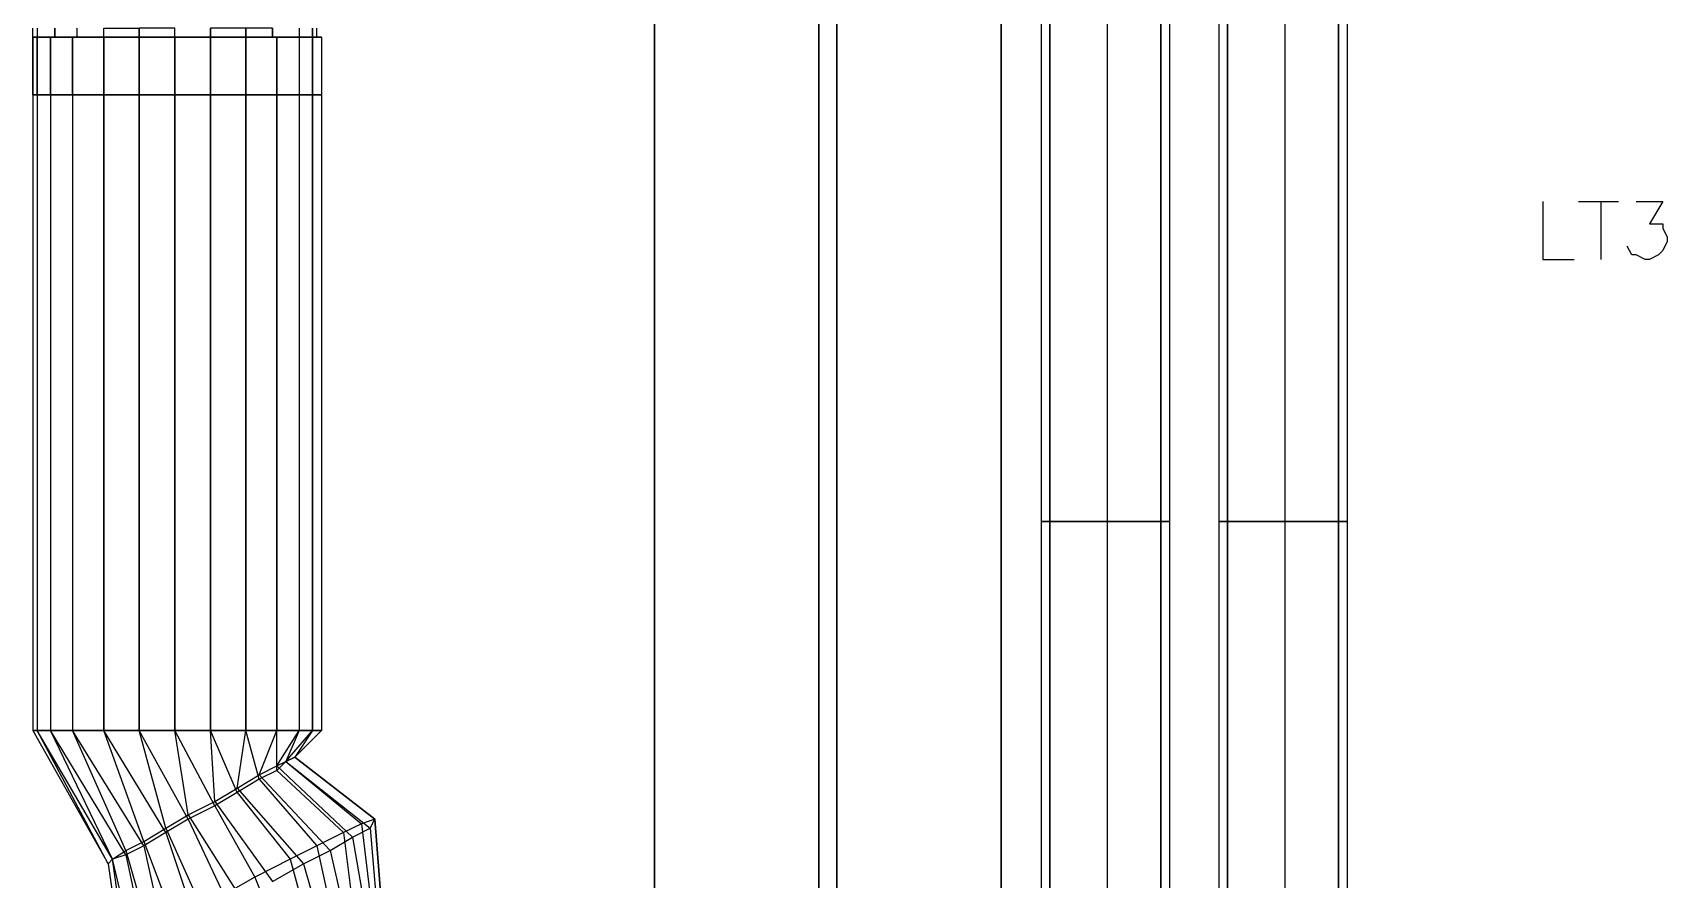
# Model space of a CAD drawing. Header units: metres. Extents: x 114 to 218, y 8 to 180.
# Drawn here: x 139.04 to 144.7, y 123.13 to 126.06 of the extents above; entities that cross this region are included whole.
import ezdxf

# ---------------------------------------------------------------- set-up
doc = ezdxf.new("R2010")
doc.units = ezdxf.units.M
doc.header["$MEASUREMENT"] = 0
for name, color, linetype in [('E-CNDT-PWR', 7, 'Continuous'), ('E-TFP-LIGHT', 7, 'Continuous'), ('M-SA2S-Conn', 7, 'Continuous'), ('M-SA2S-Flex', 7, 'Continuous'), ('M-SA2S-Round', 7, 'Continuous'), ('S-3D-BEAM', 7, 'Continuous')]:
    doc.layers.add(name, color=color, linetype=linetype)

msp = doc.modelspace()

# ---------------------------------------------------------------- linework, layer by layer
at = {"layer": 'E-CNDT-PWR', "color": 113, "true_color": 0x6edda5}
for points in [[(142.5322, 127.294), (142.5322, 106.8209)], [(142.9782, 106.8209), (142.9475, 106.8209), (142.8706, 106.8209), (142.7629, 106.8209), (142.6398, 106.8209), (142.5629, 106.8209), (142.5322, 106.8209), (142.5629, 106.8209), (142.6398, 106.8209), (142.7629, 106.8209), (142.8706, 106.8209), (142.9475, 106.8209), (142.9782, 106.8209), (142.9782, 127.294)], [(142.5629, 106.8209), (142.5629, 127.294), (142.5629, 106.8209)], [(142.7629, 106.8209), (142.7629, 127.294)], [(142.7629, 106.8209), (142.7629, 127.294)], [(142.9475, 106.8209), (142.9475, 127.294), (142.9475, 106.8209)], [(143.1474, 127.294), (143.1474, 106.8209)], [(143.5935, 106.8209), (143.5627, 106.8209), (143.4858, 106.8209), (143.3782, 106.8209), (143.2551, 106.8209), (143.1782, 106.8209), (143.1474, 106.8209), (143.1782, 106.8209), (143.2551, 106.8209), (143.3782, 106.8209), (143.4858, 106.8209), (143.5627, 106.8209), (143.5935, 106.8209), (143.5935, 127.294)], [(143.1782, 106.8209), (143.1782, 127.294), (143.1782, 106.8209)], [(143.3782, 106.8209), (143.3782, 127.294)], [(143.3782, 106.8209), (143.3782, 127.294)], [(143.5627, 106.8209), (143.5627, 127.294), (143.5627, 106.8209)], [(142.9782, 124.3715), (142.9475, 124.3715), (142.8706, 124.3715), (142.7629, 124.3715), (142.6398, 124.3715), (142.5629, 124.3715), (142.5322, 124.3715), (142.5629, 124.3715), (142.6398, 124.3715), (142.7629, 124.3715), (142.8706, 124.3715), (142.9475, 124.3715), (142.9782, 124.3715)], [(143.5935, 124.3715), (143.5627, 124.3715), (143.4858, 124.3715), (143.3782, 124.3715), (143.2551, 124.3715), (143.1782, 124.3715), (143.1474, 124.3715), (143.1782, 124.3715), (143.2551, 124.3715), (143.3782, 124.3715), (143.4858, 124.3715), (143.5627, 124.3715), (143.5935, 124.3715)]]:
    msp.add_lwpolyline(points, dxfattribs=at)
at = {"layer": 'E-TFP-LIGHT', "color": 5, "true_color": 0x0000ff}
for points in [[(144.2703, 125.479), (144.2703, 125.279), (144.378, 125.279)], [(144.3934, 125.479), (144.5318, 125.479)], [(144.4703, 125.479), (144.4703, 125.279)], [(144.5933, 125.479), (144.6856, 125.479), (144.6395, 125.402), (144.6702, 125.402), (144.6856, 125.402), (144.6856, 125.3867), (144.701, 125.3559), (144.701, 125.3405), (144.6856, 125.3098), (144.6702, 125.2944), (144.6395, 125.279), (144.6241, 125.279), (144.5933, 125.2944), (144.5779, 125.2944), (144.5625, 125.3251)]]:
    msp.add_lwpolyline(points, dxfattribs=at)
at = {"layer": 'M-SA2S-Conn', "color": 5, "true_color": 0x0000ff}
for points in [[(139.0559, 126.0481), (139.0405, 126.0481), (139.0405, 126.0788)], [(139.0559, 126.0788), (139.0559, 126.0481)], [(139.0559, 126.0788), (139.0559, 126.0481), (139.1174, 126.0481)], [(139.1943, 126.0481), (139.1174, 126.0481), (139.1174, 126.0788)], [(139.1174, 126.0788), (139.1174, 126.0481), (139.1943, 126.0481), (139.1943, 126.0788)], [(139.2866, 126.0481), (139.2866, 126.0788), (139.4097, 126.0788), (139.4097, 126.0481), (139.2866, 126.0481), (139.1943, 126.0481), (139.1943, 126.0788)], [(139.1943, 126.0481), (139.2866, 126.0481), (139.2866, 126.0788)], [(139.2866, 126.0481), (139.4097, 126.0481), (139.4097, 126.0788)], [(139.4097, 126.0481), (139.5327, 126.0481), (139.5327, 126.0788), (139.4097, 126.0788)], [(139.4097, 126.0481), (139.5327, 126.0481), (139.5327, 126.0788)], [(139.6558, 126.0481), (139.7788, 126.0481), (139.7788, 126.0788), (139.6558, 126.0788), (139.6558, 126.0481)], [(139.6558, 126.0481), (139.6558, 126.0788)], [(139.7788, 126.0481), (139.8711, 126.0481), (139.8711, 126.0788), (139.7788, 126.0788)], [(139.7788, 126.0788), (139.7788, 126.0481)], [(139.8711, 126.0788), (139.8711, 126.0481)], [(139.9634, 126.0788), (139.9634, 126.0481)], [(139.9634, 126.0788), (139.9634, 126.0481), (140.0096, 126.0481), (140.0096, 126.0788), (140.0096, 126.0481), (140.0249, 126.0481)], [(140.0096, 126.0481), (140.0249, 126.0481), (140.0249, 126.0788)], [(139.0405, 125.8481), (139.0405, 126.0481)], [(139.0405, 126.0481), (139.0559, 126.0481), (139.1174, 126.0481)], [(139.2866, 126.0481), (139.1789, 126.0481), (139.102, 126.0481), (139.0559, 126.0481), (139.0405, 126.0481), (139.0559, 126.0481), (139.102, 126.0481), (139.1789, 126.0481), (139.2866, 126.0481), (139.4097, 126.0481), (139.5327, 126.0481), (139.6558, 126.0481), (139.7788, 126.0481), (139.8865, 126.0481), (139.9634, 126.0481), (140.0096, 126.0481), (140.0403, 126.0481), (140.0096, 126.0481), (139.9634, 126.0481), (139.8865, 126.0481), (139.7788, 126.0481), (139.6558, 126.0481), (139.5327, 126.0481), (139.6558, 126.0481), (139.7788, 126.0481), (139.8711, 126.0481), (139.9634, 126.0481)], [(139.0405, 126.0481), (139.0405, 126.0481)], [(139.0405, 126.0481), (139.0405, 126.0481)], [(139.0559, 125.8481), (139.0559, 126.0481)], [(139.0559, 125.8481), (139.0559, 126.0481)], [(139.0559, 126.0481), (139.0559, 126.0481)], [(139.0559, 126.0481), (139.0559, 126.0481)], [(139.0559, 126.0481), (139.0559, 126.0481)], [(139.0559, 126.0481), (139.0559, 126.0481)], [(139.102, 125.8481), (139.102, 126.0481)], [(139.102, 125.8481), (139.102, 126.0481)], [(139.102, 126.0481), (139.102, 126.0481)], [(139.102, 126.0481), (139.102, 126.0481)], [(139.1174, 126.0481), (139.1174, 126.0481)], [(139.1174, 126.0481), (139.1174, 126.0481)], [(139.1789, 126.0481), (139.1789, 125.8481)], [(139.1789, 125.8481), (139.1789, 126.0481)], [(139.1789, 126.0481), (139.1789, 126.0481)], [(139.1789, 126.0481), (139.1789, 126.0481)], [(139.1943, 126.0481), (139.1943, 126.0481)], [(139.1943, 126.0481), (139.1943, 126.0481)], [(139.2866, 126.0481), (139.4097, 126.0481), (139.4097, 125.8481)], [(139.2866, 126.0481), (139.2866, 125.8481)], [(139.2866, 126.0481), (139.2866, 125.8481)], [(139.2866, 126.0481), (139.2866, 126.0481)], [(139.2866, 126.0481), (139.2866, 126.0481)], [(139.2866, 126.0481), (139.2866, 126.0481)], [(139.2866, 126.0481), (139.2866, 126.0481)], [(139.4097, 126.0481), (139.5327, 126.0481), (139.5327, 125.8481)], [(139.4097, 126.0481), (139.4097, 125.8481)], [(139.4097, 126.0481), (139.4097, 126.0481)], [(139.4097, 126.0481), (139.4097, 126.0481)], [(139.4097, 126.0481), (139.4097, 126.0481)], [(139.4097, 126.0481), (139.4097, 126.0481)], [(139.5327, 126.0481), (139.5327, 125.8481)], [(139.5327, 126.0481), (139.6558, 126.0481)], [(139.5327, 126.0481), (139.5327, 126.0481)], [(139.5327, 126.0481), (139.5327, 126.0481)], [(139.5327, 126.0481), (139.5327, 126.0481)], [(139.5327, 126.0481), (139.5327, 126.0481)], [(139.6558, 126.0481), (139.6558, 125.8481)], [(139.6558, 126.0481), (139.6558, 125.8481)], [(139.6558, 126.0481), (139.6558, 126.0481)], [(139.6558, 126.0481), (139.6558, 126.0481)], [(139.6558, 126.0481), (139.6558, 126.0481)], [(139.6558, 126.0481), (139.6558, 126.0481)], [(139.7788, 125.8481), (139.7788, 126.0481)], [(139.7788, 125.8481), (139.7788, 126.0481)], [(139.7788, 126.0481), (139.7788, 126.0481)], [(139.7788, 126.0481), (139.7788, 126.0481)], [(139.7788, 126.0481), (139.7788, 126.0481)], [(139.7788, 126.0481), (139.7788, 126.0481)], [(139.8711, 126.0481), (139.9634, 126.0481), (140.0096, 126.0481)], [(139.8711, 126.0481), (139.8711, 126.0481)], [(139.8711, 126.0481), (139.8711, 126.0481)], [(139.8865, 125.8481), (139.8865, 126.0481)], [(139.8865, 125.8481), (139.8865, 126.0481)], [(139.8865, 126.0481), (139.8865, 126.0481)], [(139.8865, 126.0481), (139.8865, 126.0481)], [(139.9634, 126.0481), (139.9634, 125.8481)], [(139.9634, 126.0481), (139.9634, 125.8481)], [(139.9634, 126.0481), (139.9634, 126.0481)], [(139.9634, 126.0481), (139.9634, 126.0481)], [(139.9634, 126.0481), (139.9634, 126.0481)], [(139.9634, 126.0481), (139.9634, 126.0481)], [(140.0096, 126.0481), (140.0096, 125.8481)], [(140.0096, 126.0481), (140.0096, 125.8481)], [(140.0096, 126.0481), (140.0096, 126.0481)], [(140.0096, 126.0481), (140.0096, 126.0481)], [(140.0096, 126.0481), (140.0096, 126.0481)], [(140.0096, 126.0481), (140.0096, 126.0481)], [(140.0249, 126.0481), (140.0249, 126.0481)], [(140.0403, 126.0481), (140.0403, 125.8481)], [(140.0403, 126.0481), (140.0403, 126.0481)], [(139.8865, 125.8481), (139.9634, 125.8481), (140.0096, 125.8481), (140.0403, 125.8481), (140.0096, 125.8481), (139.9634, 125.8481), (139.8865, 125.8481), (139.7788, 125.8481), (139.6558, 125.8481), (139.5327, 125.8481), (139.4097, 125.8481), (139.2866, 125.8481), (139.1789, 125.8481), (139.102, 125.8481), (139.0559, 125.8481), (139.0405, 125.8481), (139.0559, 125.8481), (139.102, 125.8481), (139.1789, 125.8481), (139.2866, 125.8481), (139.4097, 125.8481), (139.5327, 125.8481), (139.6558, 125.8481), (139.7788, 125.8481), (139.8865, 125.8481)], [(139.0405, 125.8481), (139.0405, 125.8481)], [(139.0559, 125.8481), (139.0559, 125.8481)], [(139.0559, 125.8481), (139.0559, 125.8481)], [(139.102, 125.8481), (139.102, 125.8481)], [(139.102, 125.8481), (139.102, 125.8481)], [(139.1789, 125.8481), (139.1789, 125.8481)], [(139.1789, 125.8481), (139.1789, 125.8481)], [(139.2866, 125.8481), (139.2866, 125.8481)], [(139.2866, 125.8481), (139.2866, 125.8481)], [(139.4097, 125.8481), (139.4097, 125.8481)], [(139.4097, 125.8481), (139.4097, 125.8481)], [(139.5327, 125.8481), (139.5327, 125.8481)], [(139.5327, 125.8481), (139.5327, 125.8481)], [(139.6558, 125.8481), (139.6558, 125.8481)], [(139.6558, 125.8481), (139.6558, 125.8481)], [(139.7788, 125.8481), (139.7788, 125.8481)], [(139.7788, 125.8481), (139.7788, 125.8481)], [(139.8865, 125.8481), (139.8865, 125.8481)], [(139.8865, 125.8481), (139.8865, 125.8481)], [(139.9634, 125.8481), (139.9634, 125.8481)], [(139.9634, 125.8481), (139.9634, 125.8481)], [(140.0096, 125.8481), (140.0096, 125.8481)], [(140.0096, 125.8481), (140.0096, 125.8481)], [(140.0403, 125.8481), (140.0403, 125.8481)]]:
    msp.add_lwpolyline(points, dxfattribs=at)
at = {"layer": 'M-SA2S-Flex', "color": 5, "true_color": 0x0000ff}
for points in [[(139.0405, 123.6485), (139.302, 123.1871)], [(139.6558, 123.6485), (139.7788, 123.6485), (139.8865, 123.6485), (139.9634, 123.6485), (140.0096, 123.6485), (140.0403, 123.6485), (140.0096, 123.6485), (139.9634, 123.6485), (139.8865, 123.6485), (139.7788, 123.6485), (139.6558, 123.6485), (139.5327, 123.6485), (139.4097, 123.6485), (139.2866, 123.6485), (139.1789, 123.6485), (139.102, 123.6485), (139.0559, 123.6485), (139.0405, 123.6485), (139.0559, 123.6485), (139.102, 123.6485), (139.1789, 123.6485), (139.2866, 123.6485), (139.4097, 123.6485), (139.5327, 123.6485), (139.6558, 123.6485)], [(139.0405, 123.6485), (139.0405, 123.6485)], [(139.302, 123.1871), (139.0559, 123.6485)], [(139.3174, 123.2025), (139.0559, 123.6485)], [(139.0559, 123.6485), (139.0559, 123.6485)], [(139.0559, 123.6485), (139.0559, 123.6485)], [(139.3174, 123.2025), (139.102, 123.6485)], [(139.3635, 123.2178), (139.102, 123.6485)], [(139.102, 123.6485), (139.102, 123.6485)], [(139.102, 123.6485), (139.102, 123.6485)], [(139.3635, 123.2332), (139.1789, 123.6485)], [(139.4251, 123.2486), (139.1789, 123.6485)], [(139.1789, 123.6485), (139.1789, 123.6485)], [(139.1789, 123.6485), (139.1789, 123.6485)], [(139.4251, 123.264), (139.2866, 123.6485)], [(139.502, 123.2948), (139.2866, 123.6485)], [(139.2866, 123.6485), (139.2866, 123.6485)], [(139.2866, 123.6485), (139.2866, 123.6485)], [(139.502, 123.3101), (139.4097, 123.6485)], [(139.5789, 123.3409), (139.4097, 123.6485)], [(139.4097, 123.6485), (139.4097, 123.6485)], [(139.4097, 123.6485), (139.4097, 123.6485)], [(139.5789, 123.3563), (139.5327, 123.6485)], [(139.6712, 123.387), (139.5327, 123.6485)], [(139.5327, 123.6485), (139.5327, 123.6485)], [(139.5327, 123.6485), (139.5327, 123.6485)], [(139.6712, 123.4024), (139.6558, 123.6485)], [(139.7481, 123.4332), (139.6558, 123.6485)], [(139.6558, 123.6485), (139.6558, 123.6485)], [(139.6558, 123.6485), (139.6558, 123.6485)], [(139.7481, 123.4486), (139.7788, 123.6485)], [(139.825, 123.4793), (139.7788, 123.6485)], [(139.7788, 123.6485), (139.7788, 123.6485)], [(139.7788, 123.6485), (139.7788, 123.6485)], [(139.825, 123.4947), (139.8865, 123.6485)], [(139.8865, 123.5255), (139.9634, 123.6485)], [(139.8865, 123.5101), (139.8865, 123.6485)], [(139.8865, 123.6485), (139.8865, 123.6485)], [(139.8865, 123.6485), (139.8865, 123.6485)], [(139.9634, 123.6485), (139.9173, 123.5409), (140.0096, 123.6485), (139.948, 123.5562), (140.0403, 123.6485)], [(139.9634, 123.6485), (139.9634, 123.6485)], [(139.9634, 123.6485), (139.9634, 123.6485)], [(140.0096, 123.6485), (140.0096, 123.6485)], [(140.0096, 123.6485), (140.0096, 123.6485)], [(140.0403, 123.6485), (140.0403, 123.6485)], [(139.825, 123.4947), (139.8865, 123.5255), (140.148, 123.2794)], [(140.1172, 123.2948), (139.8865, 123.5101), (139.9173, 123.5409), (139.948, 123.5562), (140.2249, 123.3409), (139.948, 123.5562), (139.9173, 123.5409), (140.1788, 123.3255)], [(139.8865, 123.5255), (139.9173, 123.5409), (140.2095, 123.3101)], [(139.8865, 123.5255), (139.8865, 123.5255)], [(139.9173, 123.5409), (139.9173, 123.5409)], [(139.9173, 123.5409), (139.9173, 123.5409)], [(139.948, 123.5562), (139.948, 123.5562)], [(139.948, 123.5562), (139.948, 123.5562)], [(139.7481, 123.4486), (139.825, 123.4947), (140.0711, 123.2332)], [(139.825, 123.4793), (139.7481, 123.4332), (139.9326, 123.2025)], [(139.8865, 123.5101), (139.825, 123.4793), (140.0249, 123.2486)], [(139.825, 123.4947), (139.825, 123.4947)], [(139.825, 123.4793), (139.825, 123.4793)], [(139.8865, 123.5101), (139.8865, 123.5101)], [(139.5789, 123.3563), (139.6712, 123.4024), (139.8711, 123.1256)], [(139.6712, 123.4024), (139.7481, 123.4486), (139.9788, 123.1871)], [(139.7481, 123.4332), (139.6712, 123.387), (139.8096, 123.1409)], [(139.6712, 123.4024), (139.6712, 123.4024)], [(139.7481, 123.4486), (139.7481, 123.4486)], [(139.7481, 123.4332), (139.7481, 123.4332)], [(139.502, 123.3101), (139.5789, 123.3563), (139.7634, 123.064)], [(139.6712, 123.387), (139.5789, 123.3409), (139.7019, 123.0794)], [(139.5789, 123.3563), (139.5789, 123.3563)], [(139.6712, 123.387), (139.6712, 123.387)], [(139.4251, 123.264), (139.502, 123.3101), (139.6404, 123.0025)], [(139.502, 123.2948), (139.4251, 123.2486), (139.4866, 122.9717)], [(139.5789, 123.3409), (139.502, 123.2948), (139.5943, 123.0179)], [(139.502, 123.3101), (139.502, 123.3101)], [(139.502, 123.2948), (139.502, 123.2948)], [(139.5789, 123.3409), (139.5789, 123.3409)], [(140.1172, 123.2948), (140.0249, 123.2486), (140.1018, 122.8948)], [(140.1788, 123.3255), (140.1172, 123.2948), (140.1634, 122.9256)], [(140.1172, 123.2948), (140.1172, 123.2948)], [(140.148, 123.2794), (140.2095, 123.3101), (140.2403, 122.941)], [(140.2095, 123.3101), (140.2249, 123.3409), (140.2557, 122.9564), (140.2249, 123.3409), (140.1788, 123.3255), (140.2249, 122.941)], [(140.1788, 123.3255), (140.1788, 123.3255)], [(140.2095, 123.3101), (140.2095, 123.3101)], [(140.2249, 123.3409), (140.2249, 123.3409)], [(139.3174, 123.2025), (139.3635, 123.2332), (139.4558, 122.9102)], [(139.3635, 123.2332), (139.4251, 123.264), (139.5481, 122.941)], [(139.4251, 123.2486), (139.3635, 123.2178), (139.4251, 122.9256)], [(139.3635, 123.2332), (139.3635, 123.2332)], [(139.4251, 123.264), (139.4251, 123.264)], [(139.4251, 123.2486), (139.4251, 123.2486)], [(140.0249, 123.2486), (139.9326, 123.2025), (140.0249, 122.8641)], [(139.9788, 123.1871), (140.0711, 123.2332), (140.148, 122.8948)], [(140.0249, 123.2486), (140.0249, 123.2486)], [(140.0711, 123.2332), (140.148, 123.2794), (140.2095, 122.9256)], [(140.0711, 123.2332), (140.0711, 123.2332)], [(140.148, 123.2794), (140.148, 123.2794)], [(139.3943, 122.8794), (139.3174, 123.2025), (139.302, 123.1871), (139.3481, 122.8641)], [(139.3635, 122.8794), (139.3174, 123.2025), (139.302, 123.1871), (139.3481, 122.8641), (139.5789, 122.6795)], [(139.302, 123.1871), (139.302, 123.1871)], [(139.3635, 123.2178), (139.3174, 123.2025)], [(139.3174, 123.2025), (139.3174, 123.2025)], [(139.3174, 123.2025), (139.3174, 123.2025)], [(139.3635, 123.2178), (139.3635, 123.2178)], [(139.9326, 123.2025), (139.8096, 123.1409), (139.9326, 122.8333)], [(139.8711, 123.1256), (139.9788, 123.1871), (140.0711, 122.8641)], [(139.9326, 123.2025), (139.9326, 123.2025)], [(139.9788, 123.1871), (139.9788, 123.1871)], [(139.8096, 123.1409), (139.7019, 123.0794), (139.8404, 122.8025)], [(139.8096, 123.1409), (139.8096, 123.1409)]]:
    msp.add_lwpolyline(points, dxfattribs=at)
at = {"layer": 'M-SA2S-Round', "color": 5, "true_color": 0x0000ff}
for points in [[(140.0096, 126.0481), (139.9634, 126.0481), (139.8865, 126.0481), (139.7788, 126.0481), (139.6558, 126.0481), (139.5327, 126.0481), (139.4097, 126.0481), (139.2866, 126.0481), (139.1789, 126.0481), (139.102, 126.0481), (139.0559, 126.0481), (139.0405, 126.0481), (139.0559, 126.0481), (139.102, 126.0481), (139.1789, 126.0481), (139.2866, 126.0481), (139.4097, 126.0481), (139.5327, 126.0481), (139.6558, 126.0481), (139.7788, 126.0481), (139.8865, 126.0481), (139.9634, 126.0481), (140.0096, 126.0481), (140.0403, 126.0481), (140.0096, 126.0481)], [(139.0405, 126.0481), (139.0405, 123.6485)], [(139.0405, 126.0481), (139.0405, 126.0481)], [(139.0559, 126.0481), (139.0559, 123.6485)], [(139.0559, 126.0481), (139.0559, 123.6485)], [(139.0559, 126.0481), (139.0559, 126.0481)], [(139.0559, 126.0481), (139.0559, 126.0481)], [(139.102, 126.0481), (139.102, 123.6485)], [(139.102, 126.0481), (139.102, 123.6485)], [(139.102, 126.0481), (139.102, 126.0481)], [(139.102, 126.0481), (139.102, 126.0481)], [(139.1789, 126.0481), (139.1789, 123.6485)], [(139.1789, 126.0481), (139.1789, 123.6485)], [(139.1789, 126.0481), (139.1789, 126.0481)], [(139.1789, 126.0481), (139.1789, 126.0481)], [(139.2866, 126.0481), (139.2866, 123.6485)], [(139.2866, 123.6485), (139.2866, 126.0481)], [(139.2866, 126.0481), (139.2866, 126.0481)], [(139.2866, 126.0481), (139.2866, 126.0481)], [(139.4097, 126.0481), (139.4097, 123.6485)], [(139.4097, 123.6485), (139.4097, 126.0481)], [(139.4097, 126.0481), (139.4097, 126.0481)], [(139.4097, 126.0481), (139.4097, 126.0481)], [(139.5327, 123.6485), (139.5327, 126.0481)], [(139.5327, 126.0481), (139.5327, 123.6485), (139.6558, 123.6485)], [(139.5327, 126.0481), (139.5327, 126.0481)], [(139.5327, 126.0481), (139.5327, 126.0481)], [(139.6558, 123.6485), (139.6558, 126.0481)], [(139.6558, 126.0481), (139.6558, 123.6485), (139.7788, 123.6485)], [(139.6558, 126.0481), (139.6558, 126.0481)], [(139.6558, 126.0481), (139.6558, 126.0481)], [(139.7788, 123.6485), (139.7788, 126.0481)], [(139.7788, 126.0481), (139.7788, 123.6485), (139.8865, 123.6485)], [(139.7788, 126.0481), (139.7788, 126.0481)], [(139.7788, 126.0481), (139.7788, 126.0481)], [(139.9634, 126.0481), (139.9634, 123.6485), (139.8865, 123.6485), (139.8865, 126.0481)], [(139.8865, 126.0481), (139.8865, 123.6485), (139.9634, 123.6485)], [(139.8865, 126.0481), (139.8865, 126.0481)], [(139.8865, 126.0481), (139.8865, 126.0481)], [(140.0403, 126.0481), (140.0403, 123.6485), (140.0096, 123.6485), (140.0096, 126.0481), (140.0096, 123.6485), (139.9634, 123.6485)], [(139.9634, 126.0481), (139.9634, 123.6485), (140.0096, 123.6485), (140.0403, 123.6485)], [(139.9634, 126.0481), (139.9634, 126.0481)], [(139.9634, 126.0481), (139.9634, 126.0481)], [(140.0096, 126.0481), (140.0096, 126.0481)], [(140.0096, 126.0481), (140.0096, 126.0481)], [(140.0403, 126.0481), (140.0403, 126.0481)], [(139.5327, 123.6485), (139.4097, 123.6485), (139.2866, 123.6485), (139.1789, 123.6485), (139.102, 123.6485), (139.0559, 123.6485), (139.0405, 123.6485), (139.0559, 123.6485), (139.102, 123.6485), (139.1789, 123.6485), (139.2866, 123.6485), (139.4097, 123.6485), (139.5327, 123.6485), (139.6558, 123.6485), (139.7788, 123.6485), (139.8865, 123.6485)], [(139.0405, 123.6485), (139.0405, 123.6485)], [(139.0559, 123.6485), (139.0559, 123.6485)], [(139.0559, 123.6485), (139.0559, 123.6485)], [(139.102, 123.6485), (139.102, 123.6485)], [(139.102, 123.6485), (139.102, 123.6485)], [(139.1789, 123.6485), (139.1789, 123.6485)], [(139.1789, 123.6485), (139.1789, 123.6485)], [(139.2866, 123.6485), (139.2866, 123.6485)], [(139.2866, 123.6485), (139.2866, 123.6485)], [(139.4097, 123.6485), (139.4097, 123.6485)], [(139.4097, 123.6485), (139.4097, 123.6485)], [(139.5327, 123.6485), (139.5327, 123.6485)], [(139.5327, 123.6485), (139.5327, 123.6485)], [(139.6558, 123.6485), (139.6558, 123.6485)], [(139.6558, 123.6485), (139.6558, 123.6485)], [(139.7788, 123.6485), (139.7788, 123.6485)], [(139.7788, 123.6485), (139.7788, 123.6485)], [(139.8865, 123.6485), (139.8865, 123.6485)], [(139.8865, 123.6485), (139.8865, 123.6485)], [(139.9634, 123.6485), (139.9634, 123.6485)], [(139.9634, 123.6485), (139.9634, 123.6485)], [(140.0096, 123.6485), (140.0096, 123.6485)], [(140.0096, 123.6485), (140.0096, 123.6485)], [(140.0403, 123.6485), (140.0403, 123.6485)]]:
    msp.add_lwpolyline(points, dxfattribs=at)
at = {"layer": 'S-3D-BEAM', "color": 4, "true_color": 0x00ffff}
for points in [[(141.194, 162.0105), (142.3937, 162.0105), (142.3937, 162.0105), (142.3937, 107.8361), (141.194, 107.8361), (141.194, 162.0105)], [(141.194, 107.8361), (141.194, 162.0105), (141.194, 107.8361)], [(141.7631, 162.0105), (141.194, 162.0105), (141.194, 162.0105), (141.194, 107.8361), (141.7631, 107.8361), (141.7631, 162.0105)], [(141.194, 162.0105), (141.7631, 162.0105), (141.7631, 162.0105), (141.7631, 107.8361), (141.194, 107.8361), (141.194, 162.0105)], [(141.194, 107.8361), (141.194, 162.0105), (141.194, 107.8361)], [(142.3937, 162.0105), (141.194, 162.0105), (141.194, 162.0105), (141.194, 107.8361), (142.3937, 107.8361), (142.3937, 162.0105)], [(141.8246, 162.0105), (142.3937, 162.0105), (141.8246, 162.0105), (141.8246, 162.0105), (141.8246, 107.8361), (142.3937, 107.8361), (142.3937, 162.0105), (142.3937, 162.0105), (141.194, 162.0105), (141.7631, 162.0105)], [(141.7631, 107.8361), (141.7631, 162.0105), (141.7631, 107.8361)], [(141.8246, 162.0105), (142.3937, 162.0105), (142.3937, 162.0105), (142.3937, 107.8361), (141.8246, 107.8361), (141.8246, 162.0105)], [(141.8246, 107.8361), (141.8246, 162.0105), (141.8246, 107.8361)], [(142.3937, 107.8361), (142.3937, 162.0105), (142.3937, 107.8361)], [(142.3937, 107.8361), (142.3937, 162.0105), (142.3937, 107.8361)]]:
    msp.add_lwpolyline(points, dxfattribs=at)

doc.saveas('drawing.dxf')
